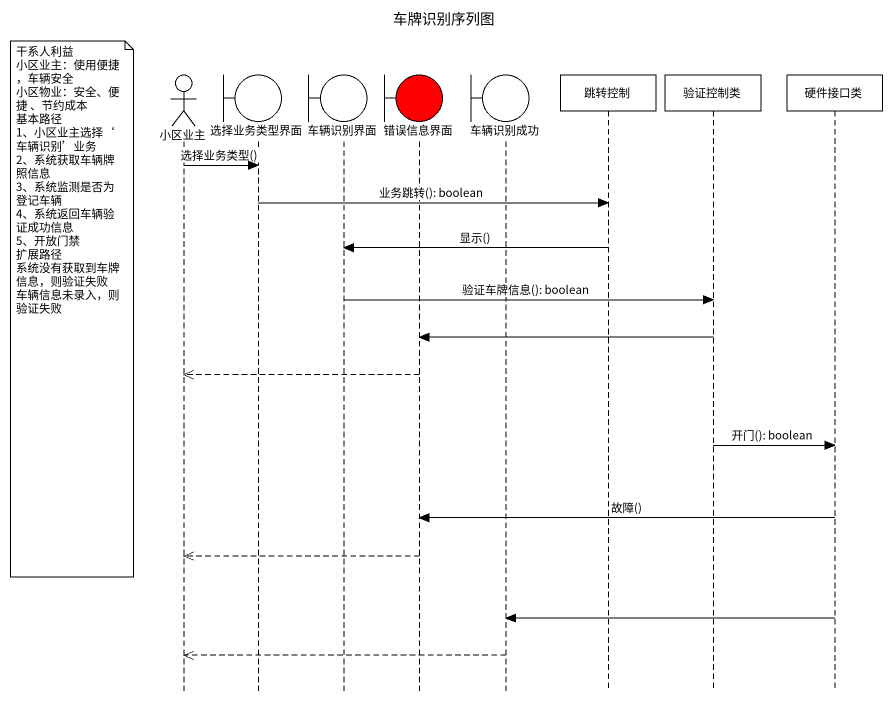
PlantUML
@startuml
title 车牌识别序列图
hide footbox
actor 小区业主
boundary 选择业务类型界面
boundary 车辆识别界面
boundary 错误信息界面 #FF0000
boundary 车辆识别成功
participant 跳转控制
participant 验证控制类
participant 硬件接口类

小区业主 -> 选择业务类型界面 : 选择业务类型()
选择业务类型界面 -> 跳转控制 : 业务跳转(): boolean
跳转控制 -> 车辆识别界面 : 显示()
车辆识别界面 -> 验证控制类 : 验证车牌信息(): boolean
note left of 小区业主
  干系人利益
  小区业主：使用便捷，车辆安全
  小区物业：安全、便捷 、节约成本
  基本路径
  1、小区业主选择‘车辆识别’业务
  2、系统获取车辆牌照信息
  3、系统监测是否为登记车辆
  4、系统返回车辆验证成功信息
  5、开放门禁
  扩展路径
  系统没有获取到车牌信息，则验证失败
  车辆信息未录入，则验证失败
end note
验证控制类 -> 错误信息界面
错误信息界面 -->> 小区业主
验证控制类 -> 硬件接口类 : 开门(): boolean
硬件接口类 -> 错误信息界面 : 故障()
错误信息界面 -->> 小区业主
硬件接口类 -> 车辆识别成功
车辆识别成功 -->> 小区业主
@enduml
